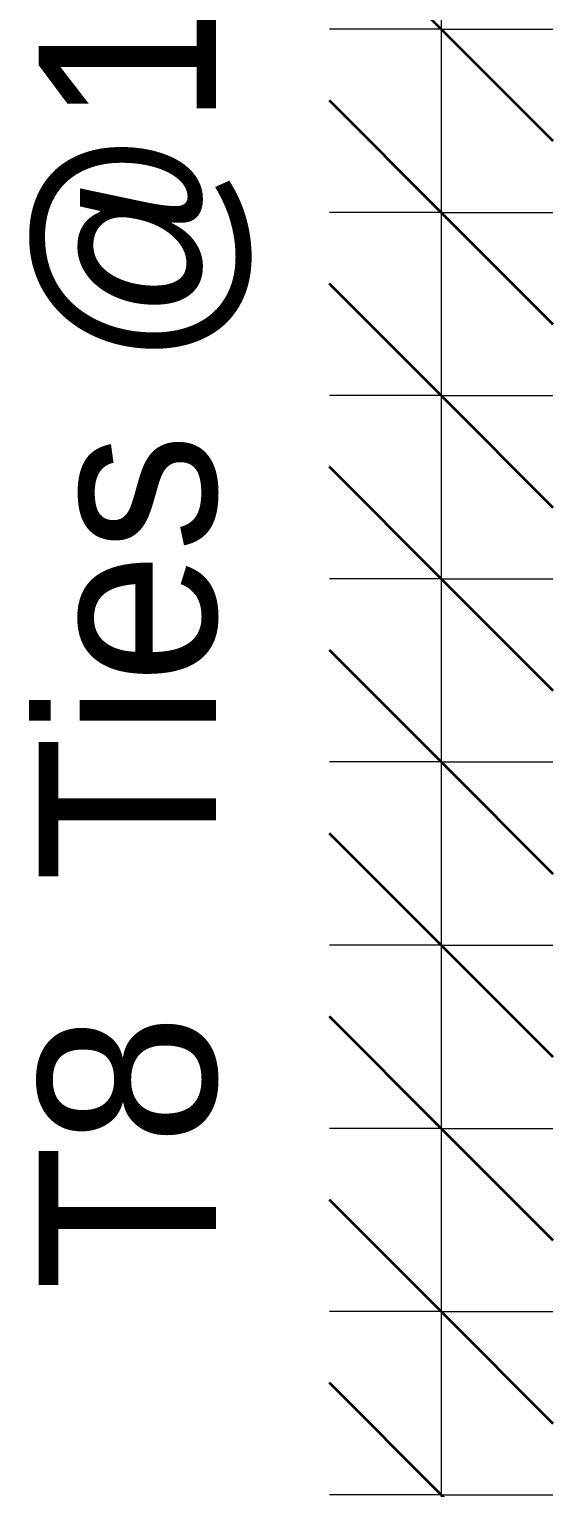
# Model space of a CAD drawing. Header units: millimetres. Extents: x -31655 to -5862, y 2843 to 78926.
# Drawn here: x -23309 to -23028, y 4104 to 4887 of the extents above; entities that cross this region are included whole.
import ezdxf

# ---------------------------------------------------------------- set-up
doc = ezdxf.new("R2010")
doc.units = ezdxf.units.MM
for name, color, linetype, lineweight in [('A-ANNO-DIMS', 211, 'Continuous', 9), ('A-ANNO-DIMS-40', 211, 'Continuous', 9), ('S-RBAR-IDEN', 171, 'Continuous', 9)]:
    doc.layers.add(name, color=color, linetype=linetype, lineweight=lineweight)
doc.styles.add('Arial', font='arial.ttf', dxfattribs={"height": 80})
doc.styles.add('Nirmala UI', font='Nirmala.ttf', dxfattribs={"height": 95.25})
doc.dimstyles.new('Arc_Length_-_2_5mm_Arial_1', dxfattribs={"dimscale": 304.8, "dimtxt": 100.546939, "dimasz": 0.393701, "dimexe": 0.19685, "dimexo": 0.0625, "dimgap": 0.229659, "dimtad": 1, "dimdec": 4, "dimzin": 0, "dimdsep": 46, "dimtxsty": 'Arial', "dimblk1": 'OBLIQUE', "dimblk2": 'OBLIQUE', "dimsah": 1, "dimcen": 0.09, "dimdle": 0.19685, "dimazin": 0, "dimtfac": 1, "dimtdec": 4, "dimtix": 1, "dimtmove": 0, "dimatfit": 3, "dimfxl": 0.19685, "dimfxlon": 1, "dimtvp": 1, "dimtolj": 1, "dimtzin": 0, "dimarcsym": 2})

# ---------------------------------------------------------------- blocks, each defined once
blk = doc.blocks.new('DIMBLOCK134-Elevation Right')
at = {"layer": 'A-ANNO-DIMS-40', "lineweight": 35}
for p, q in [((-23087.73, 4985.03), (-23147.73, 5045.03)), ((-23087.73, 4985.03), (-23027.73, 4925.03)), ((-23087.73, 4886.7), (-23147.73, 4946.7)), ((-23087.73, 4886.7), (-23027.73, 4826.7))]:
    blk.add_line(p, q, dxfattribs=at)
at = {"layer": 'A-ANNO-DIMS-40'}
for p, q in [((-23087.73, 4985.03), (-23147.73, 4985.03)), ((-23087.73, 4985.03), (-23087.73, 4886.7)), ((-23087.73, 4985.03), (-23027.73, 4985.03)), ((-23087.73, 4886.7), (-23147.73, 4886.7)), ((-23087.73, 4886.7), (-23027.73, 4886.7))]:
    blk.add_line(p, q, dxfattribs=at)
blk = doc.blocks.new('_Oblique')
at = {"color": 0, "linetype": 'ByBlock', "lineweight": -2}
blk.add_line((-0.5, -0.5), (0.5, 0.5), dxfattribs=at)
blk = doc.blocks.new('DIMBLOCK135-Elevation Right')
at = {"layer": 'A-ANNO-DIMS-40', "lineweight": 35}
for p, q in [((-23087.73, 4886.7), (-23147.73, 4946.7)), ((-23087.73, 4886.7), (-23027.73, 4826.7)), ((-23087.73, 4788.37), (-23147.73, 4848.37)), ((-23087.73, 4788.37), (-23027.73, 4728.37))]:
    blk.add_line(p, q, dxfattribs=at)
at = {"layer": 'A-ANNO-DIMS-40'}
for p, q in [((-23087.73, 4886.7), (-23147.73, 4886.7)), ((-23087.73, 4886.7), (-23087.73, 4788.37)), ((-23087.73, 4886.7), (-23027.73, 4886.7)), ((-23087.73, 4788.37), (-23147.73, 4788.37)), ((-23087.73, 4788.37), (-23027.73, 4788.37))]:
    blk.add_line(p, q, dxfattribs=at)
blk = doc.blocks.new('DIMBLOCK136-Elevation Right')
at = {"layer": 'A-ANNO-DIMS-40', "lineweight": 35}
for p, q in [((-23087.73, 4788.37), (-23147.73, 4848.37)), ((-23087.73, 4788.37), (-23027.73, 4728.37)), ((-23087.73, 4690.04), (-23147.73, 4750.04)), ((-23087.73, 4690.04), (-23027.73, 4630.04))]:
    blk.add_line(p, q, dxfattribs=at)
at = {"layer": 'A-ANNO-DIMS-40'}
for p, q in [((-23087.73, 4788.37), (-23147.73, 4788.37)), ((-23087.73, 4788.37), (-23087.73, 4690.04)), ((-23087.73, 4788.37), (-23027.73, 4788.37)), ((-23087.73, 4690.04), (-23147.73, 4690.04)), ((-23087.73, 4690.04), (-23027.73, 4690.04))]:
    blk.add_line(p, q, dxfattribs=at)
blk = doc.blocks.new('DIMBLOCK137-Elevation Right')
at = {"layer": 'A-ANNO-DIMS-40', "lineweight": 35}
for p, q in [((-23087.73, 4690.04), (-23147.73, 4750.04)), ((-23087.73, 4690.04), (-23027.73, 4630.04)), ((-23087.73, 4591.71), (-23147.73, 4651.71)), ((-23087.73, 4591.71), (-23027.73, 4531.71))]:
    blk.add_line(p, q, dxfattribs=at)
at = {"layer": 'A-ANNO-DIMS-40'}
for p, q in [((-23087.73, 4690.04), (-23147.73, 4690.04)), ((-23087.73, 4690.04), (-23087.73, 4591.71)), ((-23087.73, 4690.04), (-23027.73, 4690.04)), ((-23087.73, 4591.71), (-23147.73, 4591.71)), ((-23087.73, 4591.71), (-23027.73, 4591.71))]:
    blk.add_line(p, q, dxfattribs=at)
blk = doc.blocks.new('DIMBLOCK138-Elevation Right')
at = {"layer": 'A-ANNO-DIMS-40', "lineweight": 35}
for p, q in [((-23087.73, 4591.71), (-23147.73, 4651.71)), ((-23087.73, 4591.71), (-23027.73, 4531.71)), ((-23087.73, 4493.38), (-23147.73, 4553.38)), ((-23087.73, 4493.38), (-23027.73, 4433.38))]:
    blk.add_line(p, q, dxfattribs=at)
at = {"layer": 'A-ANNO-DIMS-40'}
for p, q in [((-23087.73, 4591.71), (-23147.73, 4591.71)), ((-23087.73, 4591.71), (-23087.73, 4493.38)), ((-23087.73, 4591.71), (-23027.73, 4591.71)), ((-23087.73, 4493.38), (-23147.73, 4493.38)), ((-23087.73, 4493.38), (-23027.73, 4493.38))]:
    blk.add_line(p, q, dxfattribs=at)
blk = doc.blocks.new('DIMBLOCK139-Elevation Right')
at = {"layer": 'A-ANNO-DIMS-40', "lineweight": 35}
for p, q in [((-23087.73, 4493.38), (-23147.73, 4553.38)), ((-23087.73, 4493.38), (-23027.73, 4433.38)), ((-23087.73, 4395.05), (-23147.73, 4455.05)), ((-23087.73, 4395.05), (-23027.73, 4335.05))]:
    blk.add_line(p, q, dxfattribs=at)
at = {"layer": 'A-ANNO-DIMS-40'}
for p, q in [((-23087.73, 4493.38), (-23147.73, 4493.38)), ((-23087.73, 4493.38), (-23087.73, 4395.05)), ((-23087.73, 4493.38), (-23027.73, 4493.38)), ((-23087.73, 4395.05), (-23147.73, 4395.05)), ((-23087.73, 4395.05), (-23027.73, 4395.05))]:
    blk.add_line(p, q, dxfattribs=at)
blk = doc.blocks.new('DIMBLOCK140-Elevation Right')
at = {"layer": 'A-ANNO-DIMS-40', "lineweight": 35}
for p, q in [((-23087.73, 4395.05), (-23147.73, 4455.05)), ((-23087.73, 4395.05), (-23027.73, 4335.05)), ((-23087.73, 4296.72), (-23147.73, 4356.72)), ((-23087.73, 4296.72), (-23027.73, 4236.72))]:
    blk.add_line(p, q, dxfattribs=at)
at = {"layer": 'A-ANNO-DIMS-40'}
for p, q in [((-23087.73, 4395.05), (-23147.73, 4395.05)), ((-23087.73, 4395.05), (-23087.73, 4296.72)), ((-23087.73, 4395.05), (-23027.73, 4395.05)), ((-23087.73, 4296.72), (-23147.73, 4296.72)), ((-23087.73, 4296.72), (-23027.73, 4296.72))]:
    blk.add_line(p, q, dxfattribs=at)
blk = doc.blocks.new('DIMBLOCK141-Elevation Right')
at = {"layer": 'A-ANNO-DIMS-40', "lineweight": 35}
for p, q in [((-23087.73, 4296.72), (-23147.73, 4356.72)), ((-23087.73, 4296.72), (-23027.73, 4236.72)), ((-23087.73, 4198.39), (-23147.73, 4258.39)), ((-23087.73, 4198.39), (-23027.73, 4138.39))]:
    blk.add_line(p, q, dxfattribs=at)
at = {"layer": 'A-ANNO-DIMS-40'}
for p, q in [((-23087.73, 4296.72), (-23147.73, 4296.72)), ((-23087.73, 4296.72), (-23087.73, 4198.39)), ((-23087.73, 4296.72), (-23027.73, 4296.72)), ((-23087.73, 4198.39), (-23147.73, 4198.39)), ((-23087.73, 4198.39), (-23027.73, 4198.39))]:
    blk.add_line(p, q, dxfattribs=at)
blk = doc.blocks.new('DIMBLOCK142-Elevation Right')
at = {"layer": 'A-ANNO-DIMS-40', "lineweight": 35}
for p, q in [((-23087.73, 4198.39), (-23147.73, 4258.39)), ((-23087.73, 4198.39), (-23027.73, 4138.39)), ((-23087.73, 4100.06), (-23147.73, 4160.06)), ((-23087.73, 4100.06), (-23027.73, 4040.06))]:
    blk.add_line(p, q, dxfattribs=at)
at = {"layer": 'A-ANNO-DIMS-40'}
for p, q in [((-23087.73, 4198.39), (-23147.73, 4198.39)), ((-23087.73, 4198.39), (-23087.73, 4100.06)), ((-23087.73, 4198.39), (-23027.73, 4198.39)), ((-23087.73, 4100.06), (-23147.73, 4100.06)), ((-23087.73, 4100.06), (-23027.73, 4100.06))]:
    blk.add_line(p, q, dxfattribs=at)
blk = doc.blocks.new('DIMBLOCK143-Elevation Right')
at = {"layer": 'A-ANNO-DIMS-40', "lineweight": 35}
for p, q in [((-23087.73, 4100.06), (-23147.73, 4160.06)), ((-23087.73, 4100.06), (-23027.73, 4040.06)), ((-23087.73, 4001.73), (-23147.73, 4061.73)), ((-23087.73, 4001.73), (-23027.73, 3941.73))]:
    blk.add_line(p, q, dxfattribs=at)
at = {"layer": 'A-ANNO-DIMS-40'}
for p, q in [((-23087.73, 4100.06), (-23147.73, 4100.06)), ((-23087.73, 4100.06), (-23087.73, 4001.73)), ((-23087.73, 4100.06), (-23027.73, 4100.06)), ((-23087.73, 4001.73), (-23147.73, 4001.73)), ((-23087.73, 4001.73), (-23027.73, 4001.73))]:
    blk.add_line(p, q, dxfattribs=at)
blk = doc.blocks.new('DIMBLOCK153-Elevation Right')
at = {"layer": 'A-ANNO-DIMS-40', "lineweight": 35}
for p, q in [((-23087.73, 5476.68), (-23147.73, 5536.68)), ((-23087.73, 5476.68), (-23027.73, 5416.68)), ((-23087.73, 5378.35), (-23147.73, 5438.35)), ((-23087.73, 5378.35), (-23027.73, 5318.35)), ((-23087.73, 5280.02), (-23147.73, 5340.02)), ((-23087.73, 5280.02), (-23027.73, 5220.02)), ((-23087.73, 5181.69), (-23147.73, 5241.69)), ((-23087.73, 5181.69), (-23027.73, 5121.69)), ((-23087.73, 5083.36), (-23147.73, 5143.36)), ((-23087.73, 5083.36), (-23027.73, 5023.36)), ((-23087.73, 4985.03), (-23147.73, 5045.03)), ((-23087.73, 4985.03), (-23027.73, 4925.03)), ((-23087.73, 4886.7), (-23147.73, 4946.7)), ((-23087.73, 4886.7), (-23027.73, 4826.7)), ((-23087.73, 4788.37), (-23147.73, 4848.37)), ((-23087.73, 4788.37), (-23027.73, 4728.37)), ((-23087.73, 4690.04), (-23147.73, 4750.04)), ((-23087.73, 4690.04), (-23027.73, 4630.04)), ((-23087.73, 4591.71), (-23147.73, 4651.71)), ((-23087.73, 4591.71), (-23027.73, 4531.71)), ((-23087.73, 4493.38), (-23147.73, 4553.38)), ((-23087.73, 4493.38), (-23027.73, 4433.38)), ((-23087.73, 4395.05), (-23147.73, 4455.05)), ((-23087.73, 4395.05), (-23027.73, 4335.05)), ((-23087.73, 4296.72), (-23147.73, 4356.72)), ((-23087.73, 4296.72), (-23027.73, 4236.72)), ((-23087.73, 4198.39), (-23147.73, 4258.39)), ((-23087.73, 4198.39), (-23027.73, 4138.39)), ((-23087.73, 4100.06), (-23147.73, 4160.06)), ((-23087.73, 4100.06), (-23027.73, 4040.06)), ((-23087.73, 4001.73), (-23147.73, 4061.73)), ((-23087.73, 4001.73), (-23027.73, 3941.73)), ((-23087.73, 3904.08), (-23147.73, 3964.08)), ((-23087.73, 3904.08), (-23027.73, 3844.08)), ((-23087.73, 3805.36), (-23147.73, 3865.36)), ((-23087.73, 3805.36), (-23027.73, 3745.36))]:
    blk.add_line(p, q, dxfattribs=at)
at = {"layer": 'A-ANNO-DIMS-40'}
for p, q in [((-23087.73, 5476.68), (-23147.73, 5476.68)), ((-23087.73, 5476.68), (-23087.73, 3904.08)), ((-23087.73, 5476.68), (-23087.73, 5378.35)), ((-23087.73, 5476.68), (-23027.73, 5476.68)), ((-23087.73, 5378.35), (-23147.73, 5378.35)), ((-23087.73, 5378.35), (-23087.73, 5280.02)), ((-23087.73, 5378.35), (-23027.73, 5378.35)), ((-23087.73, 5280.02), (-23147.73, 5280.02)), ((-23087.73, 5280.02), (-23087.73, 5181.69)), ((-23087.73, 5280.02), (-23027.73, 5280.02)), ((-23087.73, 5181.69), (-23147.73, 5181.69)), ((-23087.73, 5181.69), (-23087.73, 5083.36)), ((-23087.73, 5181.69), (-23027.73, 5181.69)), ((-23087.73, 5083.36), (-23147.73, 5083.36)), ((-23087.73, 5083.36), (-23087.73, 4985.03)), ((-23087.73, 5083.36), (-23027.73, 5083.36)), ((-23087.73, 4985.03), (-23147.73, 4985.03)), ((-23087.73, 4985.03), (-23087.73, 4886.7)), ((-23087.73, 4985.03), (-23027.73, 4985.03)), ((-23087.73, 4886.7), (-23147.73, 4886.7)), ((-23087.73, 4886.7), (-23087.73, 4788.37)), ((-23087.73, 4886.7), (-23027.73, 4886.7)), ((-23087.73, 4788.37), (-23147.73, 4788.37)), ((-23087.73, 4788.37), (-23087.73, 4690.04)), ((-23087.73, 4788.37), (-23027.73, 4788.37)), ((-23087.73, 4690.04), (-23147.73, 4690.04)), ((-23087.73, 4690.04), (-23087.73, 4591.71)), ((-23087.73, 4690.04), (-23027.73, 4690.04)), ((-23087.73, 4591.71), (-23147.73, 4591.71)), ((-23087.73, 4591.71), (-23087.73, 4493.38)), ((-23087.73, 4591.71), (-23027.73, 4591.71)), ((-23087.73, 4493.38), (-23147.73, 4493.38)), ((-23087.73, 4493.38), (-23087.73, 4395.05)), ((-23087.73, 4493.38), (-23027.73, 4493.38)), ((-23087.73, 4395.05), (-23147.73, 4395.05)), ((-23087.73, 4395.05), (-23087.73, 4296.72)), ((-23087.73, 4395.05), (-23027.73, 4395.05)), ((-23087.73, 4296.72), (-23147.73, 4296.72)), ((-23087.73, 4296.72), (-23087.73, 4198.39)), ((-23087.73, 4296.72), (-23027.73, 4296.72)), ((-23087.73, 4198.39), (-23147.73, 4198.39)), ((-23087.73, 4198.39), (-23087.73, 4100.06)), ((-23087.73, 4198.39), (-23027.73, 4198.39)), ((-23087.73, 4100.06), (-23147.73, 4100.06)), ((-23087.73, 4100.06), (-23087.73, 4001.73)), ((-23087.73, 4100.06), (-23027.73, 4100.06)), ((-23087.73, 4001.73), (-23147.73, 4001.73)), ((-23087.73, 4001.73), (-23087.73, 3904.08)), ((-23087.73, 4001.73), (-23027.73, 4001.73)), ((-23087.73, 3904.08), (-23147.73, 3904.08)), ((-23087.73, 3904.08), (-23087.73, 3805.36)), ((-23087.73, 3904.08), (-23027.73, 3904.08)), ((-23087.73, 3805.36), (-23147.73, 3805.36)), ((-23087.73, 3805.36), (-23027.73, 3805.36))]:
    blk.add_line(p, q, dxfattribs=at)
blk = doc.blocks.new('_None')

msp = doc.modelspace()

# ---------------------------------------------------------------- texts
at = {"layer": 'S-RBAR-IDEN', "insert": (-23303.8476, 4209.72841), "char_height": 95.25, "width": 1346.835, "attachment_point": 1, "rotation": 90, "style": 'Nirmala UI'}
msp.add_mtext('T8  Ties @100 mm', dxfattribs=at)

# ---------------------------------------------------------------- dimensions: what is measured, and where the dimension line sits
at = {"layer": 'A-ANNO-DIMS'}
for base, p1, p2, text, override, picture, middle in [((-23087.72911, 3904.08483), (-23147.72911, 5476.68239), (-23147.72911, 3904.08483), '1573', {"dimpost": '<>', "dimblk1": 'None', "dimblk2": 'None', "dimsah": 1, "dimfxl": 1572.597559}, 'DIMBLOCK153-Elevation Right', (-23198.60223, 4690.38361)), ((-23087.72911, 4886.70097), (-23147.72911, 4985.0312), (-23147.72911, 4886.70097), ' ', {"dimpost": '<>', "dimfxl": 98.330237}, 'DIMBLOCK134-Elevation Right', (-23087.72911, 4935.86609)), ((-23087.72911, 4788.37073), (-23147.72911, 4886.70097), (-23147.72911, 4788.37073), ' ', {"dimpost": '<>', "dimfxl": 98.330237}, 'DIMBLOCK135-Elevation Right', (-23087.72911, 4837.53585)), ((-23087.72911, 4690.04049), (-23147.72911, 4788.37073), (-23147.72911, 4690.04049), ' ', {"dimpost": '<>', "dimfxl": 98.330237}, 'DIMBLOCK136-Elevation Right', (-23087.72911, 4739.20561)), ((-23087.72911, 4591.71026), (-23147.72911, 4690.04049), (-23147.72911, 4591.71026), ' ', {"dimpost": '<>', "dimfxl": 98.330237}, 'DIMBLOCK137-Elevation Right', (-23087.72911, 4640.87537)), ((-23087.72911, 4493.38002), (-23147.72911, 4591.71026), (-23147.72911, 4493.38002), ' ', {"dimpost": '<>', "dimfxl": 98.330237}, 'DIMBLOCK138-Elevation Right', (-23087.72911, 4542.54514)), ((-23087.72911, 4395.04978), (-23147.72911, 4493.38002), (-23147.72911, 4395.04978), ' ', {"dimpost": '<>', "dimfxl": 98.330237}, 'DIMBLOCK139-Elevation Right', (-23087.72911, 4444.2149)), ((-23087.72911, 4296.71954), (-23147.72911, 4395.04978), (-23147.72911, 4296.71954), ' ', {"dimpost": '<>', "dimfxl": 98.330237}, 'DIMBLOCK140-Elevation Right', (-23087.72911, 4345.88466)), ((-23087.72911, 4198.38931), (-23147.72911, 4296.71954), (-23147.72911, 4198.38931), ' ', {"dimpost": '<>', "dimfxl": 98.330237}, 'DIMBLOCK141-Elevation Right', (-23087.72911, 4247.55443)), ((-23087.72911, 4100.05907), (-23147.72911, 4198.38931), (-23147.72911, 4100.05907), ' ', {"dimpost": '<>', "dimfxl": 98.330237}, 'DIMBLOCK142-Elevation Right', (-23087.72911, 4149.22419)), ((-23087.72911, 4001.72883), (-23147.72911, 4100.05907), (-23147.72911, 4001.72883), ' ', {"dimpost": '<>', "dimfxl": 98.330237}, 'DIMBLOCK143-Elevation Right', (-23087.72911, 4050.89395))]:
    dim = msp.add_linear_dim(base=base, p1=p1, p2=p2, angle=90, text=text, dimstyle='Arc_Length_-_2_5mm_Arial_1', override=override, dxfattribs=at)
    dim.commit()
    dim.dimension.update_dxf_attribs({"geometry": picture, "text_midpoint": middle})

doc.saveas('drawing.dxf')
